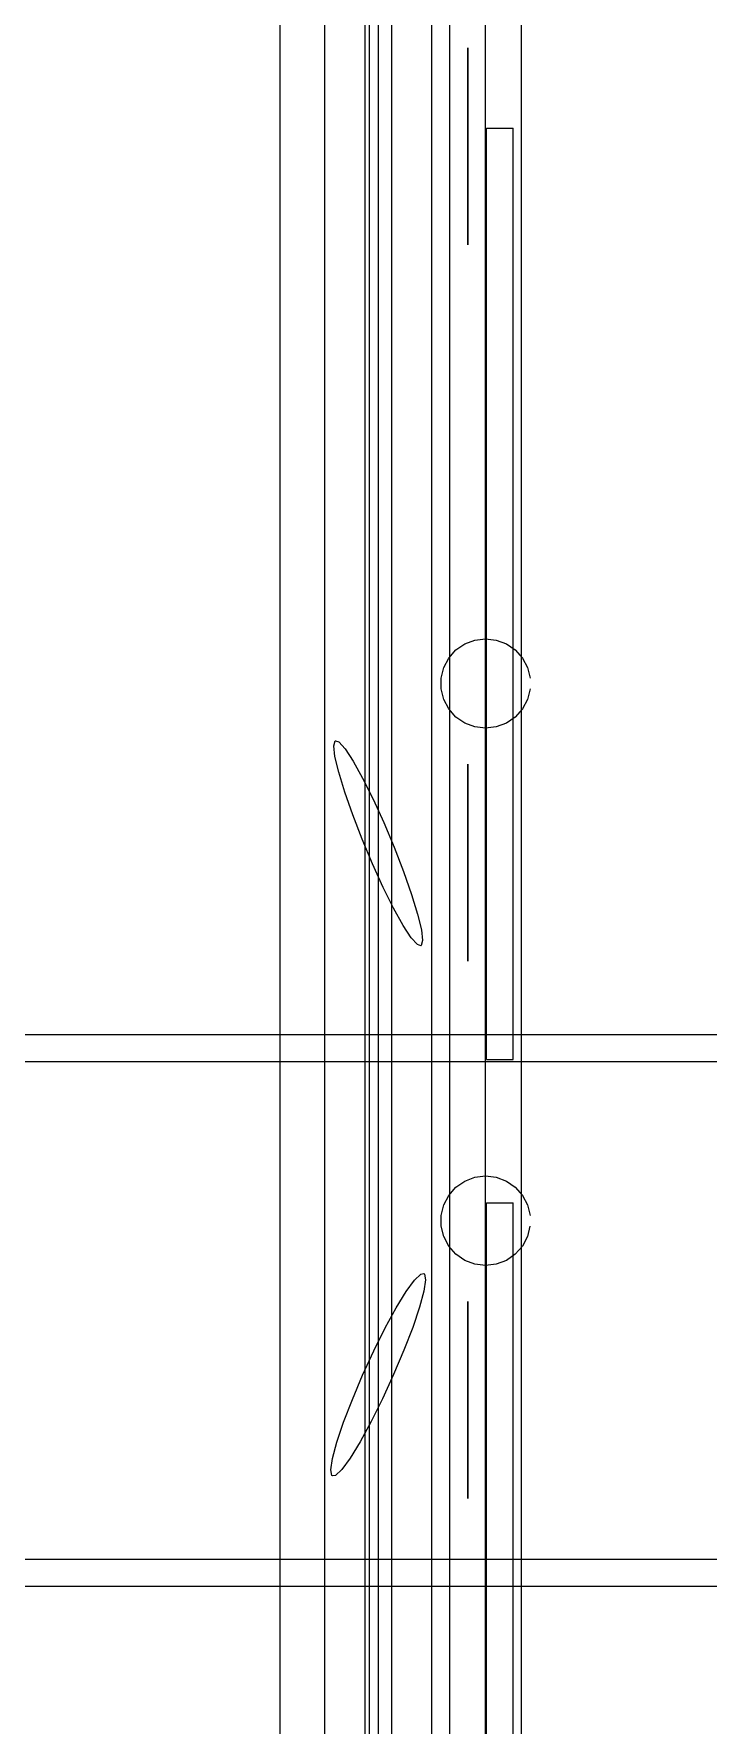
# Model space of a CAD drawing. Header units: millimetres. Extents: x -1355 to 669, y -1138 to 733.
# Drawn here: x 334.8 to 372.4, y -454.4 to -359.9 of the extents above; entities that cross this region are included whole.
import ezdxf

# ---------------------------------------------------------------- set-up
doc = ezdxf.new("R2010")
doc.units = ezdxf.units.MM
doc.layers.add('HIDDEN', color=8, linetype='Continuous')

msp = doc.modelspace()

# ---------------------------------------------------------------- linework, layer by layer
at = {"layer": 'HIDDEN'}
for points in [[(357, -511.198), (357, -271.198)], [(357, -511.198), (357, -271.198)], [(358, -511.198), (358, -271.198)], [(358, -511.198), (358, -271.198)], [(360, -511.198), (360, -271.198)], [(360, -511.198), (360, -271.198)], [(360, -511.198), (360, -271.198)], [(360, -511.198), (360, -271.198)], [(360, -511.198), (360, -271.198)], [(360, -511.198), (360, -271.198)], [(362, -511.198), (362, -271.198)], [(362, -511.198), (362, -271.198)], [(353.25, -277.198), (353.25, -505.198)], [(353.25, -277.198), (353.25, -505.198)], [(354, -277.198), (354, -505.198)], [(354, -277.198), (354, -505.198)], [(354.75, -277.198), (354.75, -505.198)], [(354.75, -277.198), (354.75, -505.198)], [(348.5, -280.198), (348.5, -502.198)], [(348.5, -280.198), (348.5, -502.198)], [(351, -280.198), (351, -502.198)], [(351, -280.198), (351, -502.198)], [(353.5, -280.198), (353.5, -502.198)], [(353.5, -280.198), (353.5, -502.198)], [(359, -360.698), (359, -360.739)], [(359, -360.739), (359, -360.698)], [(359, -360.739), (359, -361.056)], [(359, -361.056), (359, -360.739)], [(359, -361.056), (359, -361.672)], [(359, -361.672), (359, -361.056)], [(359, -361.672), (359, -362.551)], [(359, -362.551), (359, -361.672)], [(359, -362.551), (359, -363.642)], [(359, -363.642), (359, -362.551)], [(359, -363.642), (359, -364.882)], [(359, -364.882), (359, -363.642)], [(359, -364.882), (359, -366.198)], [(359, -366.198), (359, -364.882)], [(360.05, -417.198), (360.05, -365.198)], [(360.05, -417.198), (360.05, -365.198)], [(360.05, -365.198), (361.55, -365.198)], [(360.05, -365.198), (361.55, -365.198)], [(361.55, -417.198), (361.55, -365.198)], [(361.55, -417.198), (361.55, -365.198)], [(359, -367.515), (359, -366.198)], [(359, -366.198), (359, -367.515)], [(359, -368.754), (359, -367.515)], [(359, -367.515), (359, -368.754)], [(359, -369.846), (359, -368.754)], [(359, -368.754), (359, -369.846)], [(359, -370.725), (359, -369.846)], [(359, -369.846), (359, -370.725)], [(359, -371.341), (359, -370.725)], [(359, -370.725), (359, -371.341)], [(359, -371.658), (359, -371.341)], [(359, -371.341), (359, -371.658)], [(359, -371.698), (359, -371.658)], [(359, -371.658), (359, -371.698)], [(358.838, -393.985), (359.402, -393.771)], [(359.402, -393.771), (360, -393.698)], [(360, -393.698), (360.598, -393.771)], [(360.598, -393.771), (361.162, -393.985)], [(357.943, -394.778), (358.342, -394.327)], [(358.342, -394.327), (358.838, -393.985)], [(361.162, -393.985), (361.658, -394.327)], [(361.658, -394.327), (362.057, -394.778)], [(357.518, -395.897), (357.662, -395.312)], [(357.662, -395.312), (357.943, -394.778)], [(362.057, -394.778), (362.338, -395.312)], [(362.338, -395.312), (362.482, -395.897)], [(357.523, -396.5), (357.518, -395.897)], [(357.662, -397.085), (357.523, -396.5)], [(362.482, -396.5), (362.338, -397.085)], [(357.943, -397.619), (357.662, -397.085)], [(362.338, -397.085), (362.057, -397.619)], [(358.342, -398.07), (357.943, -397.619)], [(358.838, -398.412), (358.342, -398.07)], [(359.402, -398.626), (358.838, -398.412)], [(361.162, -398.412), (360.598, -398.626)], [(361.658, -398.07), (361.162, -398.412)], [(362.057, -397.619), (361.658, -398.07)], [(351.518, -399.687), (351.594, -399.408)], [(351.594, -399.408), (351.613, -399.397)], [(351.613, -399.397), (351.81, -399.461)], [(351.81, -399.461), (352.153, -399.843)], [(360, -398.698), (359.402, -398.626)], [(360.598, -398.626), (360, -398.698)], [(351.586, -400.281), (351.518, -399.687)], [(351.795, -401.157), (351.586, -400.281)], [(352.153, -399.843), (352.604, -400.532)], [(352.131, -402.263), (351.795, -401.157)], [(352.604, -400.532), (353.135, -401.487)], [(359, -400.698), (359, -400.739)], [(359, -400.739), (359, -400.698)], [(359, -400.739), (359, -401.056)], [(359, -401.056), (359, -400.739)], [(359, -401.056), (359, -401.672)], [(359, -401.672), (359, -401.056)], [(352.577, -403.534), (352.131, -402.263)], [(353.135, -401.487), (353.717, -402.653)], [(359, -401.672), (359, -402.551)], [(359, -402.551), (359, -401.672)], [(353.717, -402.653), (354.315, -403.962)], [(359, -402.551), (359, -403.642)], [(359, -403.642), (359, -402.551)], [(353.105, -404.898), (352.577, -403.534)], [(354.315, -403.962), (354.895, -405.339)], [(359, -403.642), (359, -404.882)], [(359, -404.882), (359, -403.642)], [(353.685, -406.275), (353.105, -404.898)], [(359, -404.882), (359, -406.198)], [(359, -406.198), (359, -404.882)], [(354.895, -405.339), (355.423, -406.703)], [(354.283, -407.584), (353.685, -406.275)], [(355.423, -406.703), (355.869, -407.975)], [(359, -407.515), (359, -406.198)], [(359, -406.198), (359, -407.515)], [(354.865, -408.751), (354.283, -407.584)], [(355.869, -407.975), (356.205, -409.081)], [(359, -408.754), (359, -407.515)], [(359, -407.515), (359, -408.754)], [(355.396, -409.706), (354.865, -408.751)], [(359, -409.846), (359, -408.754)], [(359, -408.754), (359, -409.846)], [(355.847, -410.394), (355.396, -409.706)], [(356.205, -409.081), (356.414, -409.956)], [(359, -410.725), (359, -409.846)], [(359, -409.846), (359, -410.725)], [(356.19, -410.776), (355.847, -410.394)], [(356.383, -410.843), (356.19, -410.776)], [(356.482, -410.551), (356.406, -410.829)], [(356.414, -409.956), (356.482, -410.551)], [(359, -411.341), (359, -410.725)], [(359, -410.725), (359, -411.341)], [(356.406, -410.829), (356.383, -410.843)], [(359, -411.658), (359, -411.341)], [(359, -411.341), (359, -411.658)], [(359, -411.698), (359, -411.658)], [(359, -411.658), (359, -411.698)], [(64.6, -415.798), (395, -415.798)], [(64.6, -415.798), (395, -415.798)], [(64.6, -417.298), (395, -417.298)], [(64.6, -417.298), (395, -417.298)], [(360.05, -417.198), (361.55, -417.198)], [(360.05, -417.198), (361.55, -417.198)], [(358.342, -424.327), (358.838, -423.985)], [(358.838, -423.985), (359.402, -423.771)], [(359.402, -423.771), (360, -423.698)], [(360, -423.698), (360.598, -423.771)], [(360.598, -423.771), (361.162, -423.985)], [(361.162, -423.985), (361.658, -424.327)], [(357.662, -425.312), (357.943, -424.778)], [(357.943, -424.778), (358.342, -424.327)], [(361.658, -424.327), (362.057, -424.778)], [(362.057, -424.778), (362.338, -425.312)], [(357.518, -425.897), (357.662, -425.312)], [(357.526, -426.5), (357.518, -425.897)], [(360.05, -477.198), (360.05, -425.198)], [(360.05, -477.198), (360.05, -425.198)], [(360.05, -425.198), (361.55, -425.198)], [(360.05, -425.198), (361.55, -425.198)], [(361.55, -477.198), (361.55, -425.198)], [(361.55, -477.198), (361.55, -425.198)], [(362.338, -425.312), (362.482, -425.897)], [(357.662, -427.085), (357.526, -426.5)], [(362.477, -426.5), (362.338, -427.085)], [(357.943, -427.619), (357.662, -427.085)], [(358.342, -428.07), (357.943, -427.619)], [(362.057, -427.619), (361.658, -428.07)], [(362.338, -427.085), (362.057, -427.619)], [(358.838, -428.412), (358.342, -428.07)], [(359.402, -428.626), (358.838, -428.412)], [(360, -428.698), (359.402, -428.626)], [(360.598, -428.626), (360, -428.698)], [(361.162, -428.412), (360.598, -428.626)], [(361.658, -428.07), (361.162, -428.412)], [(355.566, -430.147), (356.031, -429.51)], [(356.031, -429.51), (356.378, -429.179)], [(356.378, -429.179), (356.545, -429.144)], [(356.545, -429.144), (356.586, -429.175)], [(356.645, -429.497), (356.549, -430.128)], [(356.586, -429.175), (356.645, -429.497)], [(355.01, -431.056), (355.566, -430.147)], [(356.549, -430.128), (356.306, -431.03)], [(354.396, -432.181), (355.01, -431.056)], [(356.306, -431.03), (355.928, -432.151)], [(359, -430.698), (359, -430.739)], [(359, -430.739), (359, -430.698)], [(359, -430.739), (359, -431.056)], [(359, -431.056), (359, -430.739)], [(359, -431.056), (359, -431.672)], [(359, -431.672), (359, -431.056)], [(353.758, -433.459), (354.396, -432.181)], [(355.928, -432.151), (355.439, -433.426)], [(359, -431.672), (359, -432.551)], [(359, -432.551), (359, -431.672)], [(353.135, -434.814), (353.758, -433.459)], [(355.439, -433.426), (354.865, -434.78)], [(359, -432.551), (359, -433.642)], [(359, -433.642), (359, -432.551)], [(359, -433.642), (359, -434.882)], [(359, -434.882), (359, -433.642)], [(352.561, -436.169), (353.135, -434.814)], [(354.865, -434.78), (354.242, -436.136)], [(359, -434.882), (359, -436.198)], [(359, -436.198), (359, -434.882)], [(352.072, -437.443), (352.561, -436.169)], [(354.242, -436.136), (353.604, -437.413)], [(359, -437.515), (359, -436.198)], [(359, -436.198), (359, -437.515)], [(351.694, -438.564), (352.072, -437.443)], [(353.604, -437.413), (352.99, -438.539)], [(359, -438.754), (359, -437.515)], [(359, -437.515), (359, -438.754)], [(351.451, -439.466), (351.694, -438.564)], [(352.99, -438.539), (352.434, -439.447)], [(359, -439.846), (359, -438.754)], [(359, -438.754), (359, -439.846)], [(351.355, -440.097), (351.451, -439.466)], [(351.969, -440.085), (351.622, -440.415)], [(352.434, -439.447), (351.969, -440.085)], [(359, -440.725), (359, -439.846)], [(359, -439.846), (359, -440.725)], [(351.414, -440.419), (351.355, -440.097)], [(351.45, -440.449), (351.414, -440.419)], [(351.622, -440.415), (351.45, -440.449)], [(359, -441.341), (359, -440.725)], [(359, -440.725), (359, -441.341)], [(359, -441.658), (359, -441.341)], [(359, -441.341), (359, -441.658)], [(359, -441.698), (359, -441.658)], [(359, -441.658), (359, -441.698)], [(64.6, -445.098), (395, -445.098)], [(64.6, -445.098), (395, -445.098)], [(64.6, -446.598), (395, -446.598)], [(64.6, -446.598), (395, -446.598)]]:
    msp.add_lwpolyline(points, dxfattribs=at)

doc.saveas('drawing.dxf')
